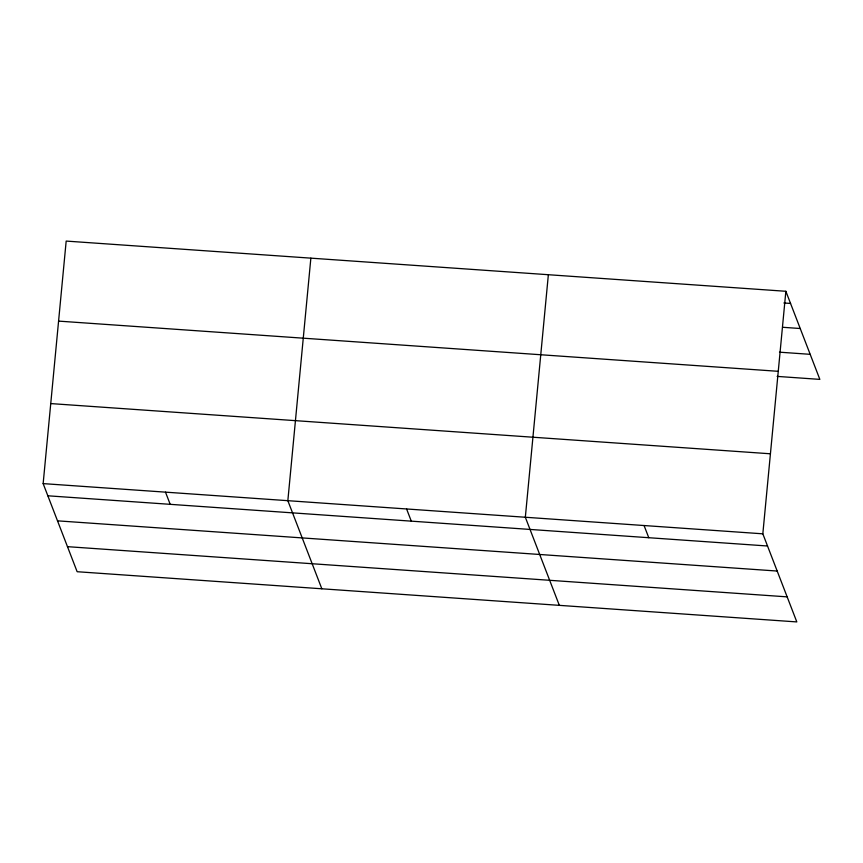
<?xml version="1.0" encoding="UTF-8"?>
<svg xmlns="http://www.w3.org/2000/svg" width="863" height="863" viewBox="0 0 863 863"><rect width="100%" height="100%" fill="white"/><g stroke="black" fill="none" stroke-linecap="round" stroke-linejoin="round"><path stroke-width="1.29" d="M785.859 291.284L762.827 533.819L796.819 621.921L77.141 571.716L43.15 483.614L66.181 241.079L785.859 291.284L819.85 379.386L777.153 376.397M310.863 258.145L287.843 500.691L321.834 588.793M548.361 274.714L525.33 517.261L559.332 605.351M783.884 302.989L790.551 303.452M782.87 327.293L800.217 328.512M779.494 352.18L810.184 354.326M58.576 321.112L778.253 371.317M50.744 403.582L770.422 453.787M43.15 483.614L762.827 533.819M47.843 495.794L767.52 545.999M57.519 520.842L777.196 571.047M67.476 546.667L787.153 596.862M644.078 525.545L648.771 537.714M406.592 508.976L411.284 521.144M165.491 492.158L170.194 504.326"/></g></svg>
